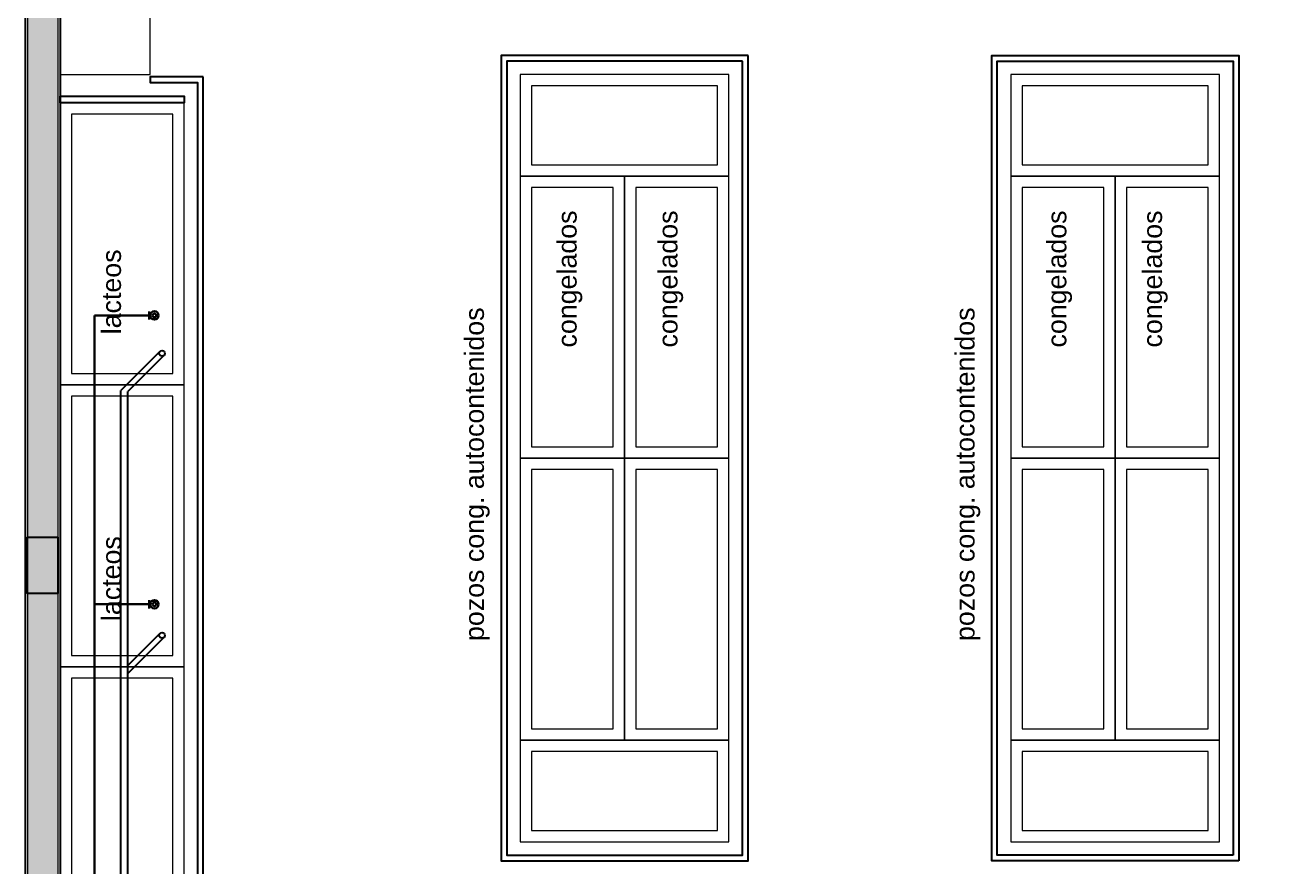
# Model space of a CAD drawing. Header units: inches. Extents: x -309 to 190, y -1585 to -1350.
# Drawn here: x -234.62 to -223.49, y -1415.96 to -1408.5 of the extents above; entities that cross this region are included whole.
import ezdxf

# ---------------------------------------------------------------- set-up
doc = ezdxf.new("R2010")
doc.units = ezdxf.units.IN
doc.header["$MEASUREMENT"] = 0
doc.layers.get('0').update_dxf_attribs({"color": 9, "linetype": 'CONTINUOUS'})
for name, color, linetype in [('10-TEXTO', 9, 'CONTINUOUS'), ('Barral', 9, 'CONTINUOUS'), ('CLOACA', 9, 'CONTINUOUS'), ('color gris', 9, 'CONTINUOUS'), ('EQUIP', 9, 'CONTINUOUS'), ('estructura', 9, 'CONTINUOUS'), ('REVOQUE', 9, 'CONTINUOUS')]:
    doc.layers.add(name, color=color, linetype=linetype)
doc.layers.add('IFA-MEDIA 01', color=30, linetype='CONTINUOUS', lineweight=30)
doc.layers.add('MURO 27', color=9, linetype='CONTINUOUS', lineweight=9)
doc.styles.add('ROMANS', font='arial.ttf')

# ---------------------------------------------------------------- blocks, each defined once
blk = doc.blocks.new('EE')
blk.add_line((0.064, -0.05), (0.064, 0.05))
for radius in [0.0504, 0.0225]:
    blk.add_circle((0, 0), radius)

msp = doc.modelspace()

# ---------------------------------------------------------------- hatches: boundary and pattern name
at = {"layer": 'color gris'}
h = msp.add_hatch(color=256, dxfattribs=at)
h.paths.add_polyline_path([(-234.352, -1419.388), (-234.602, -1419.388), (-234.602, -1419.118), (-234.102, -1419.118), (-234.102, -1419.388)])
h.paths.add_polyline_path([(-234.602, -1413.288), (-234.602, -1413.038), (-234.332, -1413.038), (-234.332, -1413.538), (-234.602, -1413.538)])
h.paths.add_polyline_path([(-234.602, -1407.388), (-234.602, -1407.138), (-234.332, -1407.138), (-234.332, -1407.638), (-234.602, -1407.638)])
h.paths.add_polyline_path([(-234.602, -1401.488), (-234.602, -1401.238), (-234.332, -1401.238), (-234.332, -1401.738), (-234.602, -1401.738)])
h.paths.add_polyline_path([(-234.602, -1395.588), (-234.602, -1395.338), (-234.332, -1395.338), (-234.332, -1395.838), (-234.602, -1395.838)])
h.paths.add_polyline_path([(-234.602, -1389.688), (-234.602, -1389.438), (-234.332, -1389.438), (-234.332, -1389.938), (-234.602, -1389.938)])
h.paths.add_polyline_path([(-234.352, -1379.108), (-234.602, -1379.108), (-234.602, -1379.378), (-234.042, -1379.378), (-234.042, -1379.108)])
h.paths.add_polyline_path([(-234.602, -1383.788), (-234.602, -1383.538), (-234.332, -1383.538), (-234.332, -1384.038), (-234.602, -1384.038)])
h.paths.add_polyline_path([(-199.299, -1406.298), (-199.299, -1406.048), (-199.029, -1406.048), (-199.029, -1406.548), (-199.299, -1406.548)])
h.paths.add_polyline_path([(-181.322, -1419.118), (-181.052, -1419.118), (-181.052, -1419.388), (-181.322, -1419.388)])
h.paths.add_polyline_path([(-206.622, -1375.558), (-206.622, -1375.308), (-206.892, -1375.308), (-206.892, -1375.968), (-206.622, -1375.968)])
h.paths.add_polyline_path([(-191.785, -1379.358), (-192.285, -1379.358), (-192.285, -1379.138), (-192.226, -1378.943), (-191.707, -1379.1)])
h.paths.add_polyline_path([(-184.212, -1381.367), (-184.577, -1381.256), (-184.656, -1381.515), (-184.482, -1381.567), (-184.482, -1381.867), (-184.212, -1381.867)])
h.paths.add_polyline_path([(-184.712, -1395.588), (-184.712, -1395.488), (-184.212, -1395.488), (-184.212, -1395.688), (-184.712, -1395.688)])
h.paths.add_polyline_path([(-184.712, -1389.688), (-184.712, -1389.588), (-184.212, -1389.588), (-184.212, -1389.788), (-184.712, -1389.788)])
h.paths.add_polyline_path([(-184.712, -1383.788), (-184.712, -1383.688), (-184.212, -1383.688), (-184.212, -1383.888), (-184.712, -1383.888)])
h.paths.add_polyline_path([(-203.989, -1375.385), (-204.228, -1375.313), (-204.307, -1375.572), (-203.828, -1375.716), (-203.75, -1375.458)])
h.paths.add_polyline_path([(-206.582, -1395.588), (-206.582, -1395.488), (-206.082, -1395.488), (-206.082, -1395.688), (-206.582, -1395.688)])
h.paths.add_polyline_path([(-184.212, -1410.408), (-184.212, -1410.658), (-184.482, -1410.658), (-184.482, -1410.158), (-184.212, -1410.158)])
h.paths.add_polyline_path([(-191.765, -1410.388), (-192.015, -1410.388), (-192.015, -1410.658), (-191.515, -1410.658), (-191.515, -1410.388)])
h.paths.add_polyline_path([(-199.049, -1410.388), (-199.299, -1410.388), (-199.299, -1410.658), (-198.799, -1410.658), (-198.799, -1410.388)])
h.paths.add_polyline_path([(-184.482, -1401.488), (-184.482, -1401.238), (-184.212, -1401.238), (-184.212, -1401.738), (-184.482, -1401.738)])
h.paths.add_polyline_path([(-191.765, -1401.238), (-192.015, -1401.238), (-192.015, -1401.508), (-191.515, -1401.508), (-191.515, -1401.238)])
h.paths.add_polyline_path([(-199.049, -1401.238), (-199.299, -1401.238), (-199.299, -1401.508), (-198.799, -1401.508), (-198.799, -1401.238)])
h.paths.add_polyline_path([(-191.765, -1419.118), (-192.015, -1419.118), (-192.015, -1419.388), (-191.515, -1419.388), (-191.515, -1419.118)])
h.paths.add_polyline_path([(-199.049, -1419.118), (-199.299, -1419.118), (-199.299, -1419.388), (-198.799, -1419.388), (-198.799, -1419.118)])
h.paths.add_polyline_path([(-184.212, -1419.388), (-184.212, -1419.118), (-184.712, -1419.118), (-184.712, -1419.388)])
h.paths.add_polyline_path([(-206.332, -1419.118), (-206.582, -1419.118), (-206.582, -1419.388), (-206.082, -1419.388), (-206.082, -1419.118)])
h.paths.add_polyline_path([(-206.872, -1419.118), (-207.122, -1419.118), (-207.122, -1419.388), (-206.622, -1419.388), (-206.622, -1419.118)])
h.paths.add_polyline_path([(-206.582, -1379.238), (-206.582, -1379.138), (-206.082, -1379.138), (-206.082, -1379.338), (-206.582, -1379.338)])
h.paths.add_polyline_path([(-206.582, -1413.288), (-206.582, -1413.038), (-206.312, -1413.038), (-206.312, -1413.538), (-206.582, -1413.538)])
h.paths.add_polyline_path([(-206.622, -1413.288), (-206.622, -1413.038), (-206.892, -1413.038), (-206.892, -1413.538), (-206.622, -1413.538)])
h.paths.add_polyline_path([(-206.582, -1407.388), (-206.582, -1407.138), (-206.312, -1407.138), (-206.312, -1407.638), (-206.582, -1407.638)])
h.paths.add_polyline_path([(-206.622, -1407.388), (-206.622, -1407.138), (-206.892, -1407.138), (-206.892, -1407.638), (-206.622, -1407.638)])
h.paths.add_polyline_path([(-206.582, -1401.488), (-206.582, -1401.238), (-206.312, -1401.238), (-206.312, -1401.738), (-206.582, -1401.738)])
h.paths.add_polyline_path([(-206.622, -1401.488), (-206.622, -1401.238), (-206.892, -1401.238), (-206.892, -1401.738), (-206.622, -1401.738)])
h.paths.add_polyline_path([(-206.622, -1395.588), (-206.622, -1395.338), (-206.892, -1395.338), (-206.892, -1395.838), (-206.622, -1395.838)])
h.paths.add_polyline_path([(-206.582, -1389.688), (-206.582, -1389.588), (-206.082, -1389.588), (-206.082, -1389.788), (-206.582, -1389.788)])
h.paths.add_polyline_path([(-206.622, -1389.688), (-206.622, -1389.438), (-206.892, -1389.438), (-206.892, -1389.938), (-206.622, -1389.938)])
h.paths.add_polyline_path([(-211.412, -1375.618), (-211.412, -1375.308), (-211.682, -1375.308), (-211.682, -1375.968), (-211.412, -1375.968)])
h.paths.add_polyline_path([(-206.582, -1383.788), (-206.582, -1383.688), (-206.082, -1383.688), (-206.082, -1383.888), (-206.582, -1383.888)])
h.paths.add_polyline_path([(-206.622, -1383.788), (-206.622, -1383.538), (-206.892, -1383.538), (-206.892, -1384.038), (-206.622, -1384.038)])
h.paths.add_polyline_path([(-206.622, -1379.238), (-206.622, -1378.988), (-206.892, -1378.988), (-206.892, -1379.488), (-206.622, -1379.488)])
at = {"layer": 'MURO 27'}
h = msp.add_hatch(color=256, dxfattribs=at)
h.paths.add_polyline_path([(-206.892, -1375.308), (-211.412, -1375.308), (-211.412, -1375.578), (-208.692, -1375.578), (-208.692, -1379.168), (-208.422, -1379.168), (-208.422, -1375.578), (-206.892, -1375.578)])
h.paths.add_polyline_path([(-204.048, -1375.65), (-204.307, -1375.572), (-204.529, -1376.308), (-206.122, -1376.308), (-206.122, -1375.308), (-206.622, -1375.308), (-206.622, -1375.578), (-206.392, -1375.578), (-206.392, -1376.308), (-206.622, -1376.308), (-206.622, -1375.968), (-206.892, -1375.968), (-206.892, -1378.898), (-207.582, -1378.898), (-207.582, -1379.168), (-206.892, -1379.168), (-206.892, -1378.988), (-206.622, -1378.988), (-206.622, -1376.578), (-204.329, -1376.578)])
h.paths.add_polyline_path([(-203.75, -1375.458), (-203.828, -1375.716), (-192.285, -1379.207), (-192.285, -1379.138), (-192.226, -1378.943)])
h.paths.add_polyline_path([(-191.707, -1379.1), (-191.785, -1379.358), (-184.656, -1381.515), (-184.577, -1381.256)])
h.paths.add_polyline_path([(-184.212, -1381.867), (-184.482, -1381.867), (-184.482, -1383.688), (-184.212, -1383.688)])
h.paths.add_polyline_path([(-184.212, -1383.888), (-184.482, -1383.888), (-184.482, -1389.588), (-184.212, -1389.588)])
h.paths.add_polyline_path([(-184.212, -1389.788), (-184.482, -1389.788), (-184.482, -1395.488), (-184.212, -1395.488)])
h.paths.add_polyline_path([(-184.212, -1395.688), (-184.482, -1395.688), (-184.482, -1398.738), (-184.212, -1398.738)])
h.paths.add_polyline_path([(-184.212, -1399.978), (-184.482, -1399.978), (-184.482, -1401.238), (-184.212, -1401.238)])
h.paths.add_polyline_path([(-184.212, -1413.538), (-184.482, -1413.538), (-184.482, -1419.118), (-184.212, -1419.118)])
h.paths.add_polyline_path([(-184.212, -1410.658), (-184.482, -1410.658), (-184.482, -1410.898), (-184.212, -1410.898)])
h.paths.add_polyline_path([(-199.299, -1419.118), (-206.082, -1419.118), (-206.082, -1419.388), (-199.299, -1419.388)])
h.paths.add_polyline_path([(-207.122, -1419.118), (-234.102, -1419.118), (-234.102, -1419.388), (-207.122, -1419.388)])
h.paths.add_polyline_path([(-192.015, -1419.118), (-198.799, -1419.118), (-198.799, -1419.388), (-192.015, -1419.388)])
h.paths.add_polyline_path([(-184.712, -1419.118), (-191.515, -1419.118), (-191.515, -1419.388), (-184.712, -1419.388)])
h.paths.add_polyline_path([(-234.332, -1413.538), (-234.602, -1413.538), (-234.602, -1419.118), (-234.332, -1419.118)])
h.paths.add_polyline_path([(-234.332, -1407.638), (-234.602, -1407.638), (-234.602, -1413.038), (-234.332, -1413.038)])
h.paths.add_polyline_path([(-234.332, -1401.738), (-234.602, -1401.738), (-234.602, -1407.138), (-234.332, -1407.138)])
h.paths.add_polyline_path([(-234.332, -1398.028), (-234.602, -1398.028), (-234.602, -1401.238), (-234.332, -1401.238)])
h.paths.add_polyline_path([(-234.332, -1384.038), (-234.602, -1384.038), (-234.602, -1389.438), (-234.332, -1389.438)])
h.paths.add_polyline_path([(-234.332, -1389.938), (-234.602, -1389.938), (-234.602, -1395.338), (-234.332, -1395.338)])
h.paths.add_polyline_path([(-234.332, -1379.378), (-234.602, -1379.378), (-234.602, -1382.048), (-234.332, -1382.048)])
h.paths.add_polyline_path([(-234.332, -1382.588), (-234.602, -1382.588), (-234.602, -1383.538), (-234.332, -1383.538)])
h.paths.add_polyline_path([(-206.622, -1389.938), (-206.892, -1389.938), (-206.892, -1395.338), (-206.622, -1395.338)])
h.paths.add_polyline_path([(-206.622, -1384.038), (-206.892, -1384.038), (-206.892, -1389.438), (-206.622, -1389.438)])
h.paths.add_polyline_path([(-206.622, -1379.488), (-206.892, -1379.488), (-206.892, -1383.538), (-206.622, -1383.538)])
h.paths.add_polyline_path([(-206.622, -1398.028), (-206.892, -1398.028), (-206.892, -1401.238), (-206.622, -1401.238)])
h.paths.add_polyline_path([(-206.622, -1401.738), (-206.892, -1401.738), (-206.892, -1407.138), (-206.622, -1407.138)])
h.paths.add_polyline_path([(-206.622, -1407.638), (-206.892, -1407.638), (-206.892, -1407.748), (-206.622, -1407.748)])

# ---------------------------------------------------------------- linework, layer by layer
at = {"layer": 'Barral'}
for points in [[(-228.212, -1408.768), (-230.402, -1408.768), (-230.402, -1415.908), (-228.212, -1415.908)], [(-223.862, -1415.908), (-226.052, -1415.908), (-226.052, -1408.768), (-223.862, -1408.768)], [(-228.262, -1408.818), (-230.352, -1408.818), (-230.352, -1415.858), (-228.262, -1415.858)], [(-223.912, -1415.858), (-226.002, -1415.858), (-226.002, -1408.818), (-223.912, -1408.818)], [(-233.042, -1408.958), (-233.512, -1408.958), (-233.512, -1409.008), (-233.092, -1409.008), (-233.092, -1417.878), (-208.132, -1417.878), (-208.132, -1415.308), (-207.012, -1415.308), (-207.012, -1415.258), (-208.182, -1415.258), (-208.182, -1417.828), (-233.042, -1417.828)]]:
    msp.add_lwpolyline(points, close=True, dxfattribs=at)
at = {"layer": 'CLOACA'}
for p, q in [((-233.426, -1411.391), (-233.772, -1411.738)), ((-233.391, -1411.427), (-233.711, -1411.747)), ((-233.426, -1413.891), (-233.711, -1414.177)), ((-233.391, -1413.927), (-233.711, -1414.247))]:
    msp.add_line(p, q, dxfattribs=at)
for points in [[(-233.772, -1418.568), (-233.772, -1411.738)], [(-233.711, -1418.568), (-233.711, -1411.747)]]:
    msp.add_lwpolyline(points, dxfattribs=at)
for centre in [(-233.408, -1411.409), (-233.408, -1411.409), (-233.408, -1413.909), (-233.408, -1413.909)]:
    msp.add_circle(centre, 0.025, dxfattribs=at)
at = {"layer": 'EQUIP', "linetype": 'Continuous', "lineweight": 5}
for p, q in [((-229.307, -1409.838), (-230.232, -1409.838)), ((-230.232, -1409.838), (-230.232, -1412.338)), ((-229.307, -1412.338), (-229.307, -1409.838)), ((-224.957, -1409.838), (-225.882, -1409.838)), ((-225.882, -1409.838), (-225.882, -1412.338)), ((-224.957, -1412.338), (-224.957, -1409.838)), ((-229.407, -1409.938), (-230.132, -1409.938)), ((-230.132, -1409.938), (-230.132, -1412.238)), ((-229.407, -1412.238), (-229.407, -1409.938)), ((-228.482, -1409.938), (-229.207, -1409.938)), ((-229.207, -1409.938), (-229.207, -1412.238)), ((-228.482, -1412.238), (-228.482, -1409.938)), ((-225.057, -1409.938), (-225.782, -1409.938)), ((-225.782, -1409.938), (-225.782, -1412.238)), ((-225.057, -1412.238), (-225.057, -1409.938)), ((-224.132, -1409.938), (-224.857, -1409.938)), ((-224.857, -1409.938), (-224.857, -1412.238)), ((-224.132, -1412.238), (-224.132, -1409.938)), ((-230.132, -1412.238), (-229.407, -1412.238)), ((-229.207, -1412.238), (-228.482, -1412.238)), ((-225.782, -1412.238), (-225.057, -1412.238)), ((-224.857, -1412.238), (-224.132, -1412.238)), ((-230.232, -1412.338), (-229.307, -1412.338)), ((-225.882, -1412.338), (-224.957, -1412.338))]:
    msp.add_line(p, q, dxfattribs=at)
for points in [[(-233.512, -1408.938), (-233.512, -1407.738), (-234.312, -1407.738), (-234.312, -1408.938)], [(-228.382, -1409.838), (-228.382, -1408.938), (-230.232, -1408.938), (-230.232, -1409.838)], [(-224.032, -1409.838), (-224.032, -1408.938), (-225.882, -1408.938), (-225.882, -1409.838)], [(-228.482, -1409.738), (-228.482, -1409.038), (-230.132, -1409.038), (-230.132, -1409.738)], [(-224.132, -1409.738), (-224.132, -1409.038), (-225.782, -1409.038), (-225.782, -1409.738)], [(-233.212, -1411.688), (-233.212, -1409.188), (-234.312, -1409.188), (-234.312, -1411.688)], [(-233.312, -1411.588), (-233.312, -1409.288), (-234.212, -1409.288), (-234.212, -1411.588)], [(-228.382, -1409.838), (-229.307, -1409.838), (-229.307, -1412.338), (-228.382, -1412.338)], [(-224.032, -1409.838), (-224.957, -1409.838), (-224.957, -1412.338), (-224.032, -1412.338)], [(-233.212, -1414.188), (-233.212, -1411.688), (-234.312, -1411.688), (-234.312, -1414.188)], [(-233.312, -1414.088), (-233.312, -1411.788), (-234.212, -1411.788), (-234.212, -1414.088)], [(-229.307, -1412.338), (-230.232, -1412.338), (-230.232, -1414.838), (-229.307, -1414.838)], [(-228.382, -1412.338), (-229.307, -1412.338), (-229.307, -1414.838), (-228.382, -1414.838)], [(-224.957, -1412.338), (-225.882, -1412.338), (-225.882, -1414.838), (-224.957, -1414.838)], [(-224.032, -1412.338), (-224.957, -1412.338), (-224.957, -1414.838), (-224.032, -1414.838)], [(-229.407, -1412.438), (-230.132, -1412.438), (-230.132, -1414.738), (-229.407, -1414.738)], [(-228.482, -1412.438), (-229.207, -1412.438), (-229.207, -1414.738), (-228.482, -1414.738)], [(-225.057, -1412.438), (-225.782, -1412.438), (-225.782, -1414.738), (-225.057, -1414.738)], [(-224.132, -1412.438), (-224.857, -1412.438), (-224.857, -1414.738), (-224.132, -1414.738)], [(-234.312, -1417.938), (-233.212, -1417.938), (-233.212, -1414.188), (-234.312, -1414.188)], [(-234.212, -1417.838), (-233.312, -1417.838), (-233.312, -1414.288), (-234.212, -1414.288)], [(-228.382, -1415.738), (-228.382, -1414.838), (-230.232, -1414.838), (-230.232, -1415.738)], [(-224.032, -1415.738), (-224.032, -1414.838), (-225.882, -1414.838), (-225.882, -1415.738)], [(-228.482, -1415.638), (-228.482, -1414.938), (-230.132, -1414.938), (-230.132, -1415.638)], [(-224.132, -1415.638), (-224.132, -1414.938), (-225.782, -1414.938), (-225.782, -1415.638)]]:
    msp.add_lwpolyline(points, close=True, dxfattribs=at)
at = {"layer": 'EQUIP'}
msp.add_lwpolyline([(-234.312, -1409.188), (-234.312, -1409.128), (-233.212, -1409.128), (-233.212, -1409.188)], close=True, dxfattribs=at)
at = {"layer": 'estructura'}
msp.add_lwpolyline([(-234.602, -1413.288), (-234.602, -1413.038), (-234.332, -1413.038), (-234.332, -1413.538), (-234.602, -1413.538)], close=True, dxfattribs=at)
at = {"layer": 'IFA-MEDIA 01'}
for p, q in [((-233.522, -1411.073), (-234.008, -1411.073)), ((-234.008, -1418.787), (-234.008, -1411.073)), ((-233.522, -1413.633), (-234.008, -1413.633))]:
    msp.add_line(p, q, dxfattribs=at)
at = {"layer": 'MURO 27'}
for points in [[(-234.602, -1398.028), (-234.602, -1419.388), (-206.622, -1419.388), (-206.622, -1415.258)], [(-234.332, -1398.028), (-234.332, -1419.118), (-206.892, -1419.118), (-206.892, -1415.258)]]:
    msp.add_lwpolyline(points, dxfattribs=at)
at = {"layer": 'REVOQUE'}
for points in [[(-234.622, -1398.008), (-234.622, -1419.408), (-206.602, -1419.408)], [(-234.312, -1398.008), (-234.312, -1419.098), (-206.912, -1419.098), (-206.912, -1415.258)]]:
    msp.add_lwpolyline(points, dxfattribs=at)

# ---------------------------------------------------------------- block references
at = {"layer": 'IFA-MEDIA 01', "xscale": -0.7326479330658913, "yscale": 0.7326479330658913, "zscale": 0.732647932368795}
for p in [(-233.475, -1411.073), (-233.475, -1413.633)]:
    msp.add_blockref('EE', p, dxfattribs=at)

# ---------------------------------------------------------------- texts
at = {"layer": '10-TEXTO', "char_height": 0.17, "attachment_point": 1, "rotation": 90, "style": 'ROMANS'}
for s, insert, width in [('congelados', (-229.902, -1411.357), 1.31175), ('congelados', (-229.008, -1411.357), 1.31175), ('congelados', (-225.56, -1411.357), 1.31175), ('congelados', (-224.712, -1411.357), 1.31175), ('lacteos', (-233.942, -1411.24), 1.31175), ('pozos cong. autocontenidos', (-230.724, -1413.959), 3.18094), ('pozos cong. autocontenidos', (-226.374, -1413.959), 3.40402), ('lacteos', (-233.942, -1413.782), 1.31175)]:
    msp.add_mtext(s, dxfattribs=dict(at, insert=insert, width=width))

doc.saveas('drawing.dxf')
